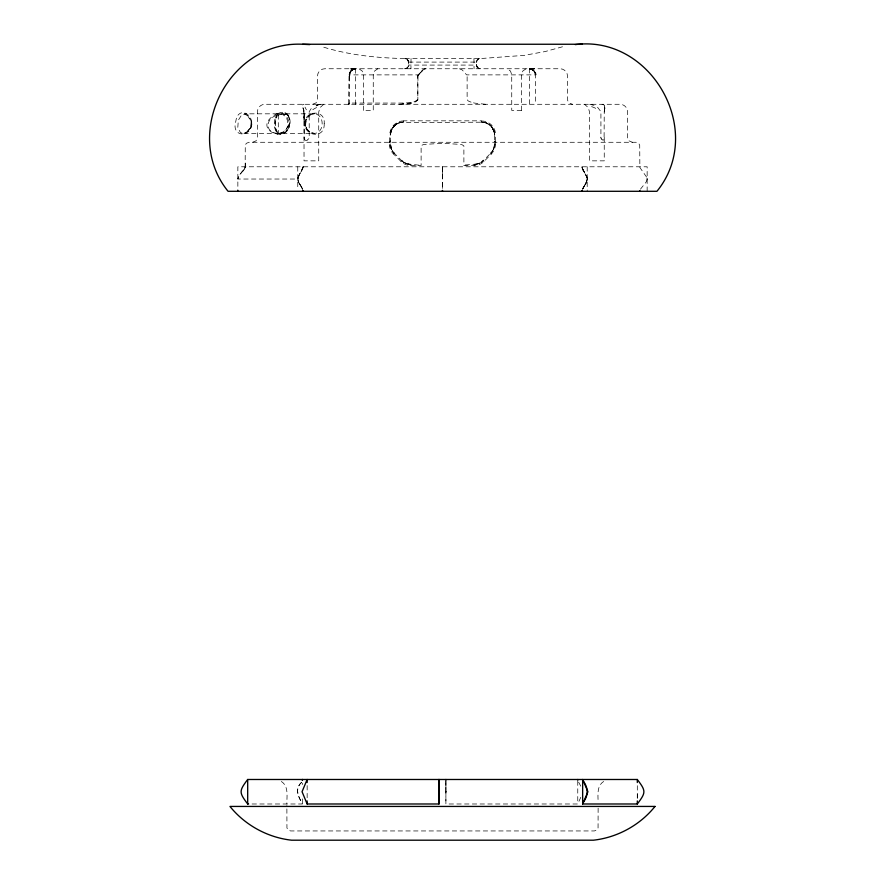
<?xml version="1.0" encoding="UTF-8"?>
<svg xmlns="http://www.w3.org/2000/svg" width="885" height="885" viewBox="0 0 885 885"><rect width="100%" height="100%" fill="white"/><g stroke="black" fill="none" stroke-linecap="round" stroke-linejoin="round"><path stroke-width="0.66" stroke-dasharray="4.42 3.32" d="M349.365 78.555L349.874 72.437L349.365 76.11M363.458 110.415L363.458 74.882L362.253 71.099L358.934 68.753M445.896 791.732L445.896 779.829M494.527 145.815C494.217 147.806 494.107 145.151 495.257 145.936A13.917 13.408 90 0 1 491.341 154.001L484.029 161.435A14.337 14.094 81.1 0 1 474.117 165.572L463.884 165.561L463.884 145.959L462.379 144.886A11.472 11.472 0 0 0 461.55 144.653L461.461 144.631A20.93 20.93 0 0 0 460.454 144.41L442.5 143.27L424.546 144.41A20.93 20.93 0 0 0 423.539 144.631L423.45 144.653A10.908 10.908 0 0 0 422.41 144.963L421.116 145.959L421.116 165.561L410.883 165.561A14.337 14.116 -65.4 0 1 400.971 161.435L393.626 154.034L394.201 153.205A12.866 12.866 0 0 1 390.418 144.067L390.562 133.016L392.586 127.672L390.562 133.016M476.506 62.713L477.081 60.257L479.416 58.642L524.119 55.379L545.248 51.529L563.601 46.474M521.542 110.415L521.542 74.882L522.747 71.099L526.066 68.753M637.311 797.861L637.311 785.603M637.3 798.414L637.311 791.732M580.781 797.308L577.761 803.989L445.896 803.989L445.907 780.891M604.654 109.264L604.245 111.643A3.628 1.759 -90 0 0 604.234 112.052L604.09 139.354A3.197 1.272 69.9 0 1 603.99 139.686L603.88 139.741M442.467 175.827L442.489 169.643M604.234 137.374L604.256 160.849L589.543 160.849L589.543 112.052L588.282 107.638L584.542 104.286M474.117 165.561L474.294 164.344A12.866 12.866 0 0 0 483.409 160.561L491.529 152.386M494.438 133.016L492.414 127.672L493.332 129.387L490.81 125.825L486.451 122.96L483.597 122.196L399.555 122.606L403.306 122.053L403.549 120.836L481.451 120.836L481.694 122.053L488.752 124.154L492.392 127.75L494.438 133.016L494.582 144.277L495.5 144.543L495.688 142.496M442.467 188.428L442.533 183.837M417.742 99.43C415.386 102.583 407.775 102.859 403.073 103.069L349.365 103.069A1.228 1.228 0 0 1 348.148 104.286L349.365 103.069M411.038 58.532L410.95 68.742M403.538 121.057L403.549 120.946A14.326 13.717 -90 0 0 389.699 134.929M585.903 183.339L587.231 179.035L585.903 174.743M349.365 104.286L349.498 73.621L349.398 74.252M476.506 64.483C475.345 66.829 479.991 69.174 479.404 68.687L480.179 68.753A3.673 3.673 0 0 1 476.506 65.081L408.505 65.081A3.673 3.673 0 0 1 404.821 68.753C409.036 69.992 408.759 60.954 408.494 62.249A3.673 3.673 0 0 0 404.921 58.576C376.7 57.967 348.369 55.08 321.399 46.474M419.39 73.499L418.395 74.882L349.387 74.882L350.737 71.021L354.188 68.897M355.493 104.286L355.493 68.753A6.129 6.129 0 0 0 349.365 74.882L350.737 71.021M390.418 141.157L390.418 141.047A1.228 1.228 0 0 1 389.201 142.275L390.418 141.102L389.964 141.998M245.455 163.105C246.992 169.964 239.204 172.807 237.877 178.637M582.485 189.169L586.423 182.244L587.197 179.035M587.22 178.637C587.64 181.381 586.655 173.648 584.343 172.177M302.991 166.789C302.349 172.498 294.805 177.288 299.219 183.339M303.124 166.789L300.258 172.995M390.418 141.102L389.533 142.231M349.365 74.882L349.475 73.765M389.289 142.098L389.544 134.929L390.385 134.929L391.325 130.184L394.19 125.825L397.774 123.303L393.537 126.533L390.938 131.102C392.498 126.511 396.602 122.893 401.436 122.196M404.932 68.753L405.595 68.687C404.29 69.174 409.567 67.36 408.494 65.081M299.219 174.743L297.858 179.035L237.855 179.035L239.005 175.827L245.189 167.132M237.855 179.035L237.943 178.217M604.853 108.025L604.743 108.778A12.268 2.467 -66 0 1 604.577 109.364M245.134 167.486L245.278 145.284L246.284 143.359L248.95 142.275L636.049 142.275L638.716 143.359L639.722 145.284L639.866 167.486L646.824 177.431M604.234 112.052L604.864 107.881M298.101 177.354L298.024 180.651L299.13 183.04M305.933 119.84L306.354 119.021L305.48 120.88L307.903 116.909L310.27 114.939L308.71 116.079L311.686 114.287L314.407 113.8C310.192 109.696 297.393 129.94 313.821 133.414C324.695 133.657 325.049 114.198 314.252 113.822L283.266 113.822A1.228 0.852 -90 0 1 282.448 112.273M586.722 181.447L587.009 180.651L585.992 183.04M349.608 73.189L349.796 72.625M251.108 126.809L251.528 122.362L251.694 123.856L250.864 120.437L248.641 116.621L245.211 113.955L241.738 114.74L238.308 120.271L237.799 127.551L240.432 132.595L242.567 133.414L244.968 132.993M348.524 103.844L349.055 75.413M302.548 105.005L302.581 104.928A7.644 2.644 25.8 0 1 302.703 104.695L303.533 104.319A2.677 0.774 13 0 1 304.031 104.275M305.834 120.05L305.137 124.719L306.984 129.199L310.635 132.473L314.739 133.403L242.59 133.436L245.621 132.684L248.596 130.549L245.233 132.872M298.61 175.827L300.402 172.686M585.593 183.837L586.423 182.244L582.817 188.428M301.608 782.34C294.152 789.121 298.754 796.954 302.349 803.989L248.652 803.989M301.519 782.34C294.771 788.756 297.891 796.622 302.349 803.137M582.817 188.793L586.423 182.244M299.329 174.566L300.159 173.161M585.804 183.516L583.646 186.934M350.051 72.061L352.208 69.705L355.493 68.753A7.014 6.195 -89.9 0 0 349.52 74.904A7.213 6.162 -89.4 0 1 355.493 68.831A7.003 6.383 89.9 0 0 349.099 75.059L349.088 75.048M301.42 171.126L300.889 172M243.508 170.396L244.957 168.194M308.854 138.668L307.206 140.029M640.463 189.169L645.995 182.244L647.057 179.843L646.758 177.431L647.145 179.035L647.001 178.239M242.888 171.148L244.061 169.643M419.944 73.223L423.141 69.716L425.563 68.753L422.599 70.037L418.649 74.594M419.722 73.499L418.439 75.059M419.601 73.444L424.568 68.919M490.81 153.171L492.768 150.66C490.998 153.691 494.914 146.412 493.277 149.72L494.582 144.067A12.866 12.866 0 0 1 490.81 153.171L491.374 154.034M418.682 74.329L418.196 74.882A2.168 2.168 0 0 0 417.72 76.099L417.875 99.385L417.089 100.624A12.678 12.678 0 0 1 414.091 102.018L413.959 102.118M407.675 67.393L406.834 68.156M401.049 161.358L401.591 160.594L393.471 152.386M351.168 70.546L355.493 68.753L350.526 68.875L353.425 68.753M248.287 130.737L247.291 131.588L250.654 127.23L251.174 121.831L247.59 115.459L248.375 116.289L244.249 113.822L279.826 113.822C290.922 115.205 290.214 132.816 279.184 133.591L283.189 132.496L279.605 133.414L276.806 132.031A10.598 5.487 -86.1 0 1 275.976 131.046M482.613 161.302L483.409 160.561L484.029 161.435M311.199 108.578L309.219 111.643A4.016 2.788 90 0 0 309.208 112.052L309.208 137.374A2.445 2.334 -89.9 0 1 308.876 138.691M353.237 69.185L351.057 70.645L355.062 68.764M603.67 781.477C596.457 785.968 598.105 795.56 598.127 802.673M352.208 69.705L351.633 70.125L353.768 69.008M323.744 104.286L319.994 107.638L318.733 112.052L318.733 160.849L304.031 160.849L304.031 112.052L302.935 107.671M377.795 68.753L374.477 71.099L373.26 74.882L373.26 110.415L363.481 110.415M396.248 124.154L400.949 122.274M288.51 115.537C297.758 149.598 245.278 129.697 277.447 113.435A1.228 0.763 66.6 0 0 278.299 114.829C264.239 118.092 264.372 134.443 280.313 133.369M316.476 105.37L320.735 104.286A2.732 0.631 -15.9 0 0 320.005 104.375M317.372 105.038L319.485 104.441M424.667 68.886L425.563 68.753M390.473 145.815C390.794 147.729 390.893 145.173 389.743 145.936M465.189 164.986L477.247 163.99L475.798 164.245L479.88 163.072L478.586 163.603L483.409 160.561A13.286 13.009 81 0 1 474.316 164.344M280.633 133.325C304.584 121.035 266.938 95.746 277.071 131.876M312.648 104.286L316.078 102.859L317.427 100.282L317.505 76.11C317.449 72.161 320.956 68.676 324.895 68.753L560.105 68.753C564.033 68.687 567.55 72.161 567.495 76.11L567.573 100.282L568.922 102.859L572.352 104.286M252.623 142.275L256.03 140.837L257.38 138.27L257.469 111.643C257.402 107.693 260.931 104.209 264.869 104.286L620.131 104.286C624.069 104.209 627.598 107.693 627.531 111.643L627.62 138.27L628.969 140.837L632.377 142.275M404.998 58.432L480.002 58.432M408.682 62.094L476.318 62.094M399.423 104.286L410.242 103.125A34.803 34.803 0 0 0 413.959 102.129M459.437 68.753L462.269 69.992L466.605 74.882L535.624 74.882L535.624 104.286M521.519 110.415L511.751 110.415L511.729 74.882L510.523 71.099L507.205 68.753M481.717 122.064A12.866 12.866 0 0 1 494.582 134.929L495.456 134.929L495.722 142.131M410.883 165.561L410.706 164.344A13.286 13.043 -65.2 0 1 401.58 160.572L406.414 163.603L405.12 163.072L409.202 164.245L407.753 163.99L420.972 165.362M485.577 104.286L474.758 103.125A34.803 34.803 0 0 1 471.041 102.129M602.043 104.286L604.289 105.138A12.567 5.454 -36.4 0 1 604.521 105.99M589.709 104.286L593.979 105.293M531.575 68.753L534.474 68.875L529.507 68.753L529.507 104.286M495.7 142.275L495.799 142.275A1.228 1.228 0 0 1 494.582 141.047L495.246 142.142M283.266 113.822L286.309 114.552L285.014 113.944C294.639 115.769 287.448 139.354 277.879 133.082M530.657 68.864L529.507 68.753L533.279 70.059L529.507 68.753A6.129 6.129 0 0 1 535.624 74.882L533.832 70.546L529.507 68.753A7.014 6.195 89.9 0 1 535.48 74.904M480.179 68.753L478.497 68.344M591.114 104.441L592.596 104.806M483.597 122.196L487.226 123.303L490.81 125.825M471.041 102.118L470.897 102.063A12.678 12.678 0 0 1 467.877 100.68L467.125 99.385L467.125 76.11A1.991 1.991 0 0 0 466.583 74.893M532.316 69.439L530.458 68.831L534.263 71.021M478.829 68.499L476.761 66.43L476.506 62.116A3.673 3.673 0 0 1 480.068 58.443M532.803 69.716L534.96 72.094L535.624 74.882L535.502 73.621L535.602 74.252M597.563 107.262L600.904 111.643A3.628 1.881 -90 0 1 600.915 112.052L600.915 137.374M281.33 781.477C288.975 786.3 286.685 796.566 286.873 804.034M601.889 139.41L601.435 138.923A2.489 1.847 84.2 0 1 601.181 138.569M402.387 161.302L401.58 160.561A12.866 12.866 0 0 0 410.684 164.333M308.035 130.46L306.73 128.989L307.504 129.863M394.19 153.171L392.232 150.66C394.002 153.691 390.086 146.412 391.723 149.72C391.601 142.994 389.378 145.616 389.312 142.529M533.832 70.546L535.624 74.882M407.919 60.246L408.25 60.91L406.89 59.206L404.921 58.565L407.454 59.671L408.494 62.249M491.651 126.754L493.675 130.184L494.582 134.929M477.325 67.393L476.506 65.081M300.679 185.739L299.008 183.04M300.524 185.396L301 186.171M300.778 185.905L301.918 187.686M582.485 168.913L585.804 174.566M300.402 185.396L299.44 183.837M584.144 171.911L582.23 168.194L582.518 168.913M301.475 186.934L299.329 183.516M580.781 786.157L577.971 780.891M301.354 186.934L302.637 189.169M276.009 130.958C272.591 125.902 274.682 114.088 279.052 113.888L280.014 113.8L277.779 114.873L276.175 118.037L276.662 116.698C267.901 141.655 295.701 135.128 289.096 116.676A11.361 8.264 -74.2 0 0 283.255 113.977A22.258 16.384 -70.3 0 0 278.344 115.194M587.009 177.431L582.817 169.643L587.054 177.465L586.788 176.635M302.183 188.428L302.515 189.169A10.023 7.091 -90 0 0 301.32 187.1M298.665 182.244L297.913 179.843M492.48 127.882L494.361 132.584M303.09 108.081L304.031 112.052L304.152 122.285L303.743 109.84L304.197 111.643A4.016 2.666 90 0 1 304.219 112.052L304.208 137.374M535.392 73.189L535.602 74.329M582.253 168.194L582.053 167.132M304.307 138.657L305.015 140.018A4.325 2.644 -51.1 0 0 307.15 140.328M473.962 58.532L474.05 68.742M647.145 191.293L647.145 166.789L237.855 166.789L237.855 191.293M598.127 808.138L598.061 827.94L597.043 829.876L594.399 830.949L290.601 830.949L287.957 829.876L286.939 827.94L286.873 805.405M587.197 166.789L587.197 191.293M577.761 781.012L577.761 803.989M446.029 791.334L446.029 792.141M445.896 781.012L445.896 803.989M442.5 166.789L442.533 189.169M442.411 166.789L442.411 191.293M417.985 76.11L417.786 100.105L415.098 102.063L409.965 103.6L403.073 104.286L403.073 103.069M307.15 785.603L307.15 797.861M302.349 783.181L302.349 784.608M302.349 798.856L302.349 803.989M297.769 166.789L297.769 188.571M278.299 114.829L278.299 133.392A1.228 0.863 -85.3 0 0 277.425 134.586M583.801 170.971A10.023 7.091 -90 0 1 581.843 166.9M303.278 166.9A10.023 7.091 -90 0 1 301.32 170.971M582.562 189.136A10.023 7.091 -90 0 1 583.801 187.1M529.495 68.975A7.014 6.66 -39.3 0 1 536.166 74.805M418.417 74.893A1.991 1.991 0 0 0 417.831 76.099A1.759 1.759 0 0 1 418.229 75.336M490.777 153.127A12.633 12.091 90 0 0 494.416 145.782A4.237 1.084 -82.8 0 0 494.394 144.299M481.717 122.307A13.087 12.689 -69 0 1 494.781 134.918M390.418 134.929A12.866 12.866 0 0 1 403.283 122.064M390.55 134.929A13.198 12.534 -90 0 1 403.283 122.196M390.296 143.923A4.237 1.394 81.5 0 0 390.396 145.793A12.633 12.246 -83.7 0 0 394.146 153.216M591.611 106.665A12.799 6.472 13.3 0 1 595.693 108.357M601.169 138.591A2.212 1.858 90 0 1 600.849 137.374M602.276 139.753A3.286 1.858 69.2 0 1 601.877 139.498M603.847 139.686A3.927 1.825 58.8 0 1 602.53 140.018M604.743 107.461A15.963 5.808 -50.9 0 1 604.676 108.158M604.444 106.078A15.322 6.261 -43.9 0 1 604.455 107.35M306.398 109.828A13.596 3.009 52.7 0 1 305.004 107.129M316.1 105.957A11.262 5.918 -20.9 0 1 317.483 105.403M312.781 109.751A14.824 9.624 -20.2 0 1 316.841 107.472M304.219 138.856A2.445 0.774 -88.1 0 1 304.097 137.374M495.268 144.764A3.75 1.051 -80.5 0 1 495.135 145.948M481.462 121.024A14.237 13.883 -69.2 0 1 495.611 134.918M389.345 144.388A3.75 1.427 78.7 0 0 389.477 145.959A13.917 13.552 -83.7 0 0 393.582 154.078M251.063 126.699A14.525 6.217 -78.4 0 1 248.276 130.394M277.492 113.756A21.815 15.366 -74.6 0 1 282.437 112.362A12.467 8.684 -76.2 0 1 288.521 115.526M277.857 133.148A11.693 5.575 -87.2 0 1 277.027 131.965M251.893 123.878C250.842 138.038 230.841 137.319 235.83 121.212C237.611 107.129 251.838 112.318 251.893 123.878M324.198 123.623C325.094 139.432 303.798 136.323 304.783 122.96C304.927 110.249 325.669 109.22 324.198 123.623M250.831 127.418L250.012 128.801L250.831 127.418M306.63 128.668L305.137 125.006L306.542 128.602"/><path stroke-width="1.33" d="M582.651 803.989L582.651 779.486L587.939 791.732L582.651 803.989L637.311 803.989C646.072 792.407 646.072 791.057 637.311 779.486L247.667 779.486C238.972 791.068 238.906 792.396 247.689 803.989L248.652 803.989M637.311 803.989L637.311 800.925M637.311 782.539L637.311 779.486M581.998 191.293L582.098 190.596M639.789 191.293L639.866 190.596M582.651 803.137C588.669 795.847 588.669 787.617 582.651 780.338M582.385 44.25L302.615 44.25C228.784 40.666 181.547 133.845 228.053 191.293L656.947 191.293C705.865 131.135 651.249 34.67 575.294 44.604M309.706 44.604L302.615 44.25M307.15 782.539L307.15 779.486L302.05 791.732L307.15 803.989L438.982 803.989L438.982 779.486L438.982 803.989M302.935 190.596L303.124 191.293M577.761 779.486L577.817 780.172M445.896 779.486L445.896 780.172M442.533 190.596L442.5 191.293M442.411 190.596L442.411 191.293M307.15 800.925L307.15 803.989M247.689 779.486L247.689 803.989M237.855 190.529L237.855 191.293M581.843 191.182A10.023 7.091 -90 0 1 581.987 190.651M303.135 190.651A10.023 7.091 -90 0 1 303.278 191.182M302.349 779.486L302.349 780.116L302.349 779.486M655 806.434C639.932 825.207 617.343 837.52 593.437 840.197L291.563 840.197C267.635 837.531 245.079 825.174 229.956 806.434L655.044 806.434"/></g></svg>
